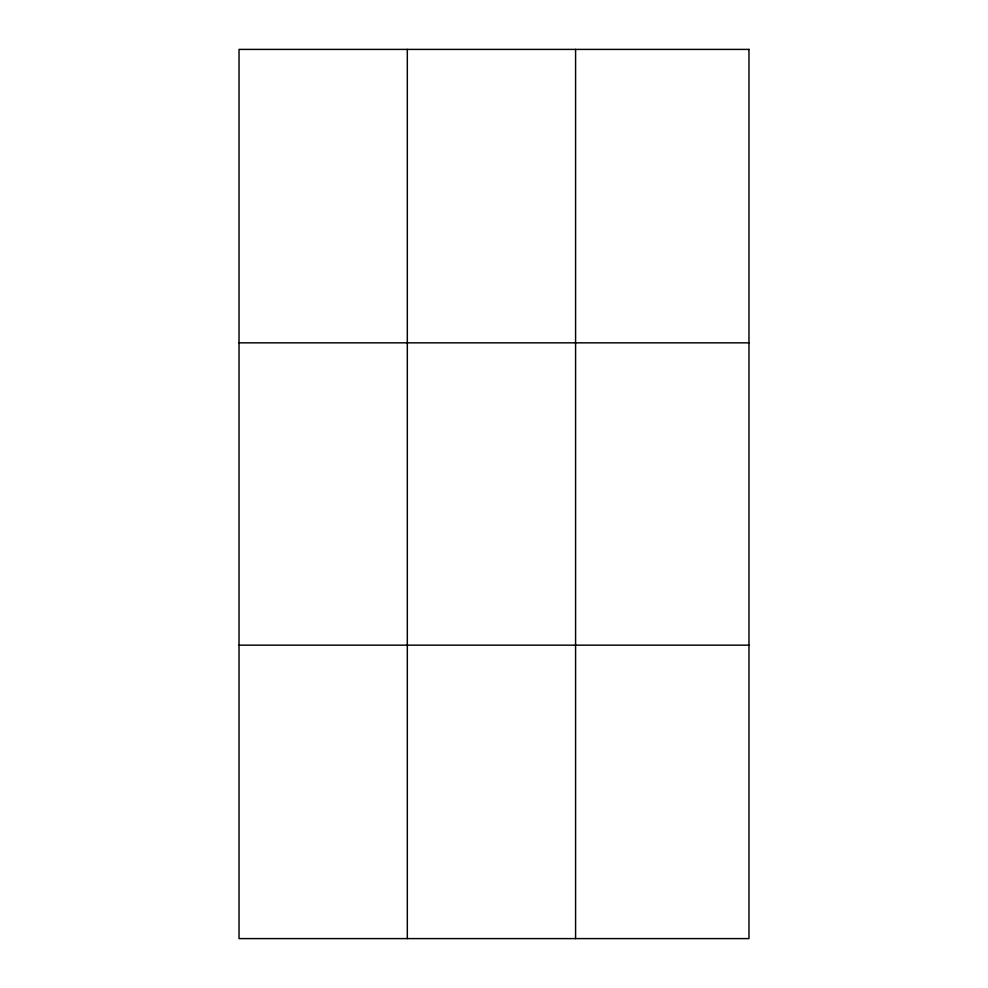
<?xml version="1.0" encoding="UTF-8"?>
<svg xmlns="http://www.w3.org/2000/svg" width="988" height="988" viewBox="0 0 988 988"><rect width="100%" height="100%" fill="white"/><g stroke="black" fill="none" stroke-linecap="round" stroke-linejoin="round"><path stroke-width="1.48" d="M407.315 938.6L407.315 49.4M575.584 938.6L575.584 49.4M239.034 342.836L748.966 342.836M239.034 645.164L748.966 645.164M748.966 49.4L748.966 938.6L239.034 938.6L239.034 49.4L748.966 49.4"/></g></svg>
